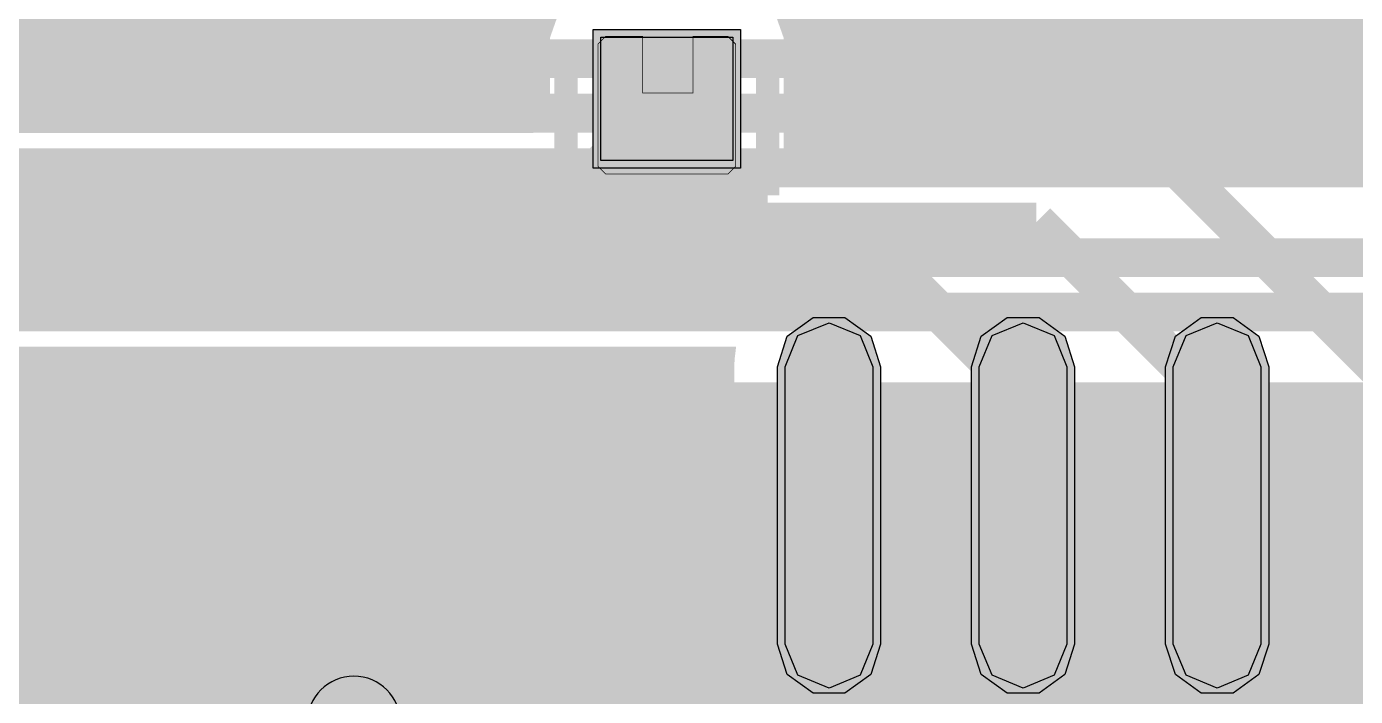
# Model space of a CAD drawing. Header units: millimetres. Extents: x -9 to 147, y 43 to 89.
# Drawn here: x 40.5 to 49.2, y 67.45 to 71.83 of the extents above; entities that cross this region are included whole.
import ezdxf

# ---------------------------------------------------------------- set-up
doc = ezdxf.new("R2010")
doc.units = ezdxf.units.MM
doc.header["$MEASUREMENT"] = 0
for name, color, linetype, true_color in [('Bottom-Layer', 7, 'Continuous', 0x0000ff), ('Bottom-Paste-Mask-Layer', 7, 'Continuous', 0x800000), ('Bottom-Silkscreen-Layer', 7, 'Continuous', 0x66cc33), ('Bottom-Solder-Mask-Layer', 7, 'Continuous', 0xaa00ff), ('Document-Layer', 7, 'Continuous', 0xffffff), ('Multi-Layer', 7, 'Continuous', 0xc0c0c0), ('Top-Layer', 7, 'Continuous', 0xff0000), ('Top-Paste-Mask-Layer', 7, 'Continuous', 0x808080), ('Top-Silkscreen-Layer', 7, 'Continuous', 0xffcc00), ('Top-Solder-Mask-Layer', 7, 'Continuous', 0x800080)]:
    doc.layers.add(name, color=color, linetype=linetype, true_color=true_color)

msp = doc.modelspace()

# ---------------------------------------------------------------- hatches: boundary and pattern name
at = {"layer": 'Bottom-Layer'}
for points in [[(-3.2209, 58.25), (-3.2209, 73.3508), (-3.1816, 73.3442), (-3.1419, 73.342), (-1.864, 73.342), (-1.8296, 73.1249), (-1.726, 72.9309), (-1.8006, 72.8163), (-1.8267, 72.682), (-1.8267, 71.818), (-1.7787, 71.6389), (-1.6476, 71.5078), (-1.4685, 71.4599), (-0.662, 71.4599), (-0.437, 71.5394), (-0.3119, 71.7427), (-0.1868, 71.5394), (0.0382, 71.4599), (0.4244, 71.4599), (0.5143, 71.4468), (0.5967, 71.4087), (2.1526, 69.8527), (2.31, 69.7476), (2.4957, 69.7106), (45.1132, 69.7106), (45.1068, 69.6585), (45.1046, 69.6059), (45.1046, 67.7919), (45.1986, 67.4571), (45.4524, 67.2193), (45.4699, 67.21), (45.4879, 67.2017), (45.5192, 67.1883), (45.5478, 67.1774), (45.5772, 67.1691), (45.6344, 67.1554), (45.6697, 67.1488), (45.7054, 67.1458), (45.7571, 67.144), (45.7755, 67.1438), (45.7939, 67.1446), (45.7987, 67.1449), (46.6207, 66.3229), (46.7781, 66.2177), (46.9638, 66.1808), (52.4895, 66.1808), (47.0739, 60.7652), (47.0703, 60.7655), (47.0524, 60.7664), (47.0344, 60.7663), (46.9824, 60.765), (46.9471, 60.7623), (46.9123, 60.7561), (46.8546, 60.743), (46.8253, 60.735), (46.7969, 60.7246), (46.7653, 60.7115), (46.7473, 60.7034), (46.7298, 60.6944), (46.5029, 60.5037), (46.3848, 60.2319), (46.3311, 60.3978), (46.2349, 60.5432), (46.2349, 63.5449), (46.198, 63.7305), (46.0928, 63.8879), (43.8891, 66.0916), (43.7317, 66.1968), (43.546, 66.2337), (30.5037, 66.2337), (30.4796, 66.2529), (30.2164, 66.3903), (29.9196, 66.399), (29.6488, 66.2773), (29.6191, 66.2559), (29.6142, 66.2531), (28.5001, 66.2531), (28.4761, 66.2723), (28.2103, 66.4103), (27.9109, 66.4173), (27.639, 66.2919), (27.4499, 66.0597), (27.3823, 65.768), (27.4499, 65.4763), (27.639, 65.244), (27.9109, 65.1186), (28.2103, 65.1257), (28.4761, 65.2637), (28.5001, 65.2828), (29.5753, 65.2828), (29.5901, 65.2699), (29.8696, 65.1102), (30.1914, 65.1009), (30.4796, 65.2443), (30.5037, 65.2635), (43.3451, 65.2635), (45.2646, 63.3439), (45.2646, 60.5432), (45.146, 60.3452), (45.1046, 60.118), (45.1046, 58.304), (45.1061, 58.2609), (45.1104, 58.218), (34.5755, 58.218), (30.449, 62.3445), (30.4455, 62.3751), (30.3552, 62.6606), (30.1485, 62.8772), (29.8675, 62.9808), (29.5696, 62.9503), (29.3155, 62.7918), (29.1571, 62.5378), (29.1265, 62.2399), (29.2301, 61.9589), (29.4468, 61.7522), (29.7323, 61.6618), (29.7629, 61.6584), (33.8131, 57.6081), (-2.579, 57.6081), (-2.8999, 57.6941), (-3.1349, 57.9291)], [(46.0368, 67.7919), (45.9527, 67.589), (45.7498, 67.5049), (45.5468, 67.589), (45.4628, 67.7919), (45.4628, 69.6059), (45.5468, 69.8089), (45.7498, 69.8929), (45.9527, 69.8089), (46.0368, 69.6059)], [(47.3068, 67.7919), (47.2227, 67.589), (47.0198, 67.5049), (46.8168, 67.589), (46.7328, 67.7919), (46.7328, 69.6059), (46.8168, 69.8089), (47.0198, 69.8929), (47.2227, 69.8089), (47.3068, 69.6059)], [(48.5768, 67.7919), (48.4927, 67.589), (48.2898, 67.5049), (48.0868, 67.589), (48.0028, 67.7919), (48.0028, 69.6059), (48.0868, 69.8089), (48.2898, 69.8929), (48.4927, 69.8089), (48.5768, 69.6059)]]:
    msp.add_hatch(color=256, dxfattribs=at).paths.add_polyline_path(points)
at = {"layer": 'Bottom-Paste-Mask-Layer'}
for points in [[(46.0368, 67.7919), (45.9527, 67.589), (45.7498, 67.5049), (45.5468, 67.589), (45.4628, 67.7919), (45.4628, 69.6059), (45.5468, 69.8089), (45.7498, 69.8929), (45.9527, 69.8089), (46.0368, 69.6059)], [(47.3068, 67.7919), (47.2227, 67.589), (47.0198, 67.5049), (46.8168, 67.589), (46.7328, 67.7919), (46.7328, 69.6059), (46.8168, 69.8089), (47.0198, 69.8929), (47.2227, 69.8089), (47.3068, 69.6059)], [(48.5768, 67.7919), (48.4927, 67.589), (48.2898, 67.5049), (48.0868, 67.589), (48.0028, 67.7919), (48.0028, 69.6059), (48.0868, 69.8089), (48.2898, 69.8929), (48.4927, 69.8089), (48.5768, 69.6059)]]:
    msp.add_hatch(color=256, dxfattribs=at).paths.add_polyline_path(points)
at = {"layer": 'Bottom-Solder-Mask-Layer'}
for points in [[(46.0876, 67.7919), (46.0231, 67.5934), (45.8542, 67.4707), (45.6454, 67.4707), (45.4765, 67.5934), (45.412, 67.7919), (45.412, 69.6059), (45.4765, 69.8045), (45.6454, 69.9272), (45.8542, 69.9272), (46.0231, 69.8045), (46.0876, 69.6059)], [(47.3576, 67.7919), (47.2931, 67.5934), (47.1242, 67.4707), (46.9154, 67.4707), (46.7465, 67.5934), (46.682, 67.7919), (46.682, 69.6059), (46.7465, 69.8045), (46.9154, 69.9272), (47.1242, 69.9272), (47.2931, 69.8045), (47.3576, 69.6059)], [(48.6276, 67.7919), (48.5631, 67.5934), (48.3942, 67.4707), (48.1854, 67.4707), (48.0165, 67.5934), (47.952, 67.7919), (47.952, 69.6059), (48.0165, 69.8045), (48.1854, 69.9272), (48.3942, 69.9272), (48.5631, 69.8045), (48.6276, 69.6059)]]:
    msp.add_hatch(color=256, dxfattribs=at).paths.add_polyline_path(points)
at = {"layer": 'Top-Layer'}
for points in [[(28.6064, 68.1222), (28.7627, 67.8036), (29.064, 67.6158), (29.4189, 67.6158), (29.7201, 67.8036), (29.8764, 68.1222), (30.0328, 67.8036), (30.334, 67.6158), (30.6889, 67.6158), (30.9901, 67.8036), (31.1464, 68.1222), (31.2763, 67.8347), (31.5271, 67.6432), (31.8386, 67.5935), (32.1365, 67.6974), (32.3494, 67.9302), (32.4266, 68.2361), (32.4266, 69.4782), (61.294, 69.4782), (61.4796, 69.5151), (61.637, 69.6203), (62.5617, 70.545), (62.6441, 70.5831), (62.734, 70.5962), (63.1202, 70.5962), (63.2993, 70.6441), (63.4304, 70.7752), (63.4783, 70.9543), (63.4783, 71.7608), (63.3988, 71.9858), (63.1955, 72.1109), (63.3988, 72.236), (63.4783, 72.461), (63.4783, 73.2675), (63.4426, 73.4235), (63.3425, 73.5483), (63.4195, 73.6642), (63.4465, 73.8007), (63.4465, 74.6007), (63.3985, 74.7798), (63.2674, 74.9109), (63.0883, 74.9588), (62.2883, 74.9588), (62.2856, 74.9588), (62.2828, 74.9588), (62.286, 75.0002), (62.291, 75.0415), (63.0881, 75.0415), (63.3071, 75.1163), (63.4347, 75.3094), (63.4517, 75.3132), (63.4691, 75.3145), (70.2165, 75.3145), (70.2869, 75.118), (70.3108, 74.9106), (70.3108, 73.7901), (70.2916, 73.766), (70.1478, 73.4755), (70.1588, 73.1516), (68.7359, 71.7287), (68.7359, 72.2081), (68.6879, 72.3871), (68.5568, 72.5182), (68.3778, 72.5662), (67.5778, 72.5662), (67.4072, 72.523), (67.2778, 72.4036), (67.1483, 72.523), (66.9777, 72.5662), (66.1777, 72.5662), (65.9987, 72.5182), (65.8676, 72.3871), (65.8196, 72.2081), (65.8196, 71.3081), (65.845, 71.1756), (65.9176, 71.0619), (65.7984, 70.9325), (65.7553, 70.7621), (65.7553, 69.898), (65.8282, 69.6815), (66.0172, 69.5531), (66.0196, 69.5445), (66.0214, 69.5358), (66.0037, 69.5136), (65.9346, 69.4162), (65.8842, 69.308), (65.6999, 69.5991), (65.3945, 69.7585), (65.0503, 69.7431), (64.7602, 69.5571), (64.6027, 69.2507), (64.3448, 69.4233), (64.0366, 69.4597), (63.7457, 69.3519), (63.5356, 69.1235), (63.4524, 68.8246), (62.536, 67.9081), (58.4235, 67.9081), (58.2378, 67.8712), (58.0804, 67.7661), (57.0461, 66.7317), (56.3453, 66.7317), (56.1663, 66.6837), (56.0352, 66.5526), (55.9872, 66.3736), (55.9872, 65.4592), (55.9893, 65.4209), (55.9954, 65.383), (55.9893, 65.3451), (55.9872, 65.3068), (55.9872, 64.3924), (56.0352, 64.2133), (56.1663, 64.0822), (56.3453, 64.0342), (57.4884, 64.0342), (57.6674, 64.0822), (57.7985, 64.2133), (57.8465, 64.3924), (57.8465, 65.3068), (57.8444, 65.3451), (57.8383, 65.383), (57.8444, 65.4209), (57.8465, 65.4592), (57.8465, 66.1599), (58.6244, 66.9379), (59.5018, 66.9379), (59.2982, 66.7343), (58.5975, 66.7343), (58.4184, 66.6863), (58.2873, 66.5552), (58.2393, 66.3762), (58.2393, 65.4618), (58.2414, 65.4234), (58.2475, 65.3856), (58.2414, 65.3477), (58.2393, 65.3094), (58.2393, 64.395), (58.2873, 64.2159), (58.4184, 64.0848), (58.5975, 64.0368), (59.7405, 64.0368), (59.9195, 64.0848), (60.0506, 64.2159), (60.0986, 64.395), (60.0986, 65.3094), (60.0966, 65.3477), (60.0904, 65.3856), (60.0966, 65.4234), (60.0986, 65.4618), (60.0986, 66.1625), (60.517, 66.5809), (61.0252, 66.5809), (61.0234, 66.5603), (61.0228, 66.5396), (61.0228, 65.7331), (61.1023, 65.5081), (61.3056, 65.383), (61.1023, 65.2579), (61.0228, 65.0328), (61.0228, 64.2264), (61.0708, 64.0473), (61.2018, 63.9162), (61.3809, 63.8682), (62.2449, 63.8682), (62.424, 63.9162), (62.5551, 64.0473), (62.6031, 64.2264), (62.6031, 65.0328), (62.5235, 65.2579), (62.3203, 65.383), (62.5235, 65.5081), (62.6031, 65.7331), (62.6031, 66.2249), (63.4497, 66.2249), (62.8548, 65.6294), (62.7275, 65.463), (62.6823, 65.2584), (62.6823, 63.5124), (62.5591, 63.1933), (62.6113, 62.8553), (62.8251, 62.5882), (63.1435, 62.4633), (63.145, 62.4513), (63.1467, 62.4393), (41.8803, 62.4393), (39.8176, 64.502), (39.6602, 64.6072), (39.4746, 64.6441), (37.377, 64.6441), (37.1914, 64.6072), (37.034, 64.502), (36.5064, 63.9744), (36.2558, 64.1804), (35.9376, 64.2429), (35.6277, 64.1469), (35.4004, 63.9155), (35.3101, 63.604), (32.9831, 61.277), (28.5074, 61.277), (27.6401, 62.1443), (27.9352, 62.0538), (28.2386, 62.1107), (28.4808, 62.302), (28.6064, 62.584), (28.7122, 62.3289), (28.9149, 62.1415), (29.1774, 62.0559), (29.3233, 61.8463), (29.5376, 61.7074), (29.7885, 61.6598), (30.0388, 61.7105), (30.2514, 61.852), (30.3947, 62.0634), (30.7285, 62.0903), (31.0038, 62.281), (31.1464, 62.584), (31.2763, 62.2965), (31.5271, 62.105), (31.8386, 62.0553), (32.1365, 62.1592), (32.3494, 62.392), (32.4266, 62.6979), (32.4266, 64.1619), (32.3451, 64.4756), (32.1214, 64.7101), (31.8119, 64.8063), (31.7346, 64.8136), (31.7105, 64.8183), (31.6832, 64.8258), (31.6608, 64.834), (31.6459, 64.8412), (31.6402, 64.8447), (31.6319, 64.8518), (30.7136, 65.7701), (30.7101, 65.8007), (30.6144, 66.0951), (30.3955, 66.314), (30.1011, 66.4097), (30.0706, 66.4131), (28.6157, 67.8681), (28.5791, 67.9011), (28.5394, 67.9302), (28.5805, 68.0235)], [(36.4783, 72.461), (36.4783, 73.2675), (36.4425, 73.4235), (36.3424, 73.5483), (36.4194, 73.6642), (36.4464, 73.8007), (36.4464, 74.6007), (36.3984, 74.7798), (36.2673, 74.9109), (36.0883, 74.9588), (35.2883, 74.9588), (35.2855, 74.9588), (35.2828, 74.9588), (35.2859, 75.0002), (35.2909, 75.0415), (36.088, 75.0415), (36.307, 75.1163), (36.4346, 75.3094), (36.4516, 75.3132), (36.469, 75.3145), (43.2197, 75.3145), (43.2901, 75.118), (43.314, 74.9106), (43.314, 73.7906), (43.2948, 73.7665), (43.1661, 73.5333), (43.1395, 73.2682), (43.2194, 73.014), (43.3929, 72.8118), (43.632, 72.6942), (43.898, 72.6802), (43.898, 72.461), (43.9776, 72.236), (44.1808, 72.1109), (43.9776, 71.9858), (43.898, 71.7608), (43.898, 71.3745), (43.885, 71.2847), (43.8468, 71.2023), (43.805, 71.1604), (36.4783, 71.1604), (36.4783, 71.7608), (36.3988, 71.9858), (36.1955, 72.1109), (36.3988, 72.236)], [(45.4783, 72.461), (45.4783, 73.2675), (45.4426, 73.4235), (45.3424, 73.5483), (45.4194, 73.6642), (45.4464, 73.8007), (45.4464, 74.6007), (45.3985, 74.7798), (45.2674, 74.9109), (45.0883, 74.9588), (44.2883, 74.9588), (44.2869, 74.9588), (44.2856, 74.9588), (44.2887, 75.0002), (44.2937, 75.0415), (45.088, 75.0415), (45.3071, 75.1163), (45.4346, 75.3094), (45.4516, 75.3132), (45.469, 75.3145), (52.2165, 75.3145), (52.2869, 75.118), (52.3108, 74.9106), (52.3108, 73.7901), (52.2916, 73.766), (52.1627, 73.5322), (52.1364, 73.2666), (52.217, 73.0121), (52.3914, 72.81), (52.6314, 72.693), (52.898, 72.6802), (52.898, 72.461), (52.9776, 72.236), (53.1808, 72.1109), (52.9776, 71.9858), (52.898, 71.7608), (52.898, 71.3745), (52.885, 71.2847), (52.8468, 71.2023), (52.449, 70.8044), (45.4455, 70.8044), (45.47, 70.8776), (45.4783, 70.9543), (45.4783, 71.7608), (45.3988, 71.9858), (45.1955, 72.1109), (45.3988, 72.236)], [(44.2562, 71.7608), (45.1202, 71.7608), (45.1202, 70.9543), (44.2562, 70.9543)]]:
    msp.add_hatch(color=256, dxfattribs=at).paths.add_polyline_path(points)
at = {"layer": 'Top-Paste-Mask-Layer'}
msp.add_hatch(color=256, dxfattribs=at).paths.add_polyline_path([(45.1382, 70.9159), (45.1382, 71.7159), (45.0881, 71.7659), (44.8602, 71.7659), (44.8602, 71.3959), (44.5302, 71.3959), (44.5302, 71.7659), (44.2881, 71.7659), (44.2382, 71.7159), (44.2382, 70.9159), (44.2881, 70.8659), (45.0881, 70.8659)])
msp.add_hatch(color=256, dxfattribs=at).paths.add_polyline_path([(45.1382, 70.9159), (45.1382, 71.7159), (45.0881, 71.7659), (44.8602, 71.7659), (44.8602, 71.3959), (44.5302, 71.3959), (44.5302, 71.7659), (44.2881, 71.7659), (44.2382, 71.7159), (44.2382, 70.9159), (44.2881, 70.8659), (45.0881, 70.8659)])
at = {"layer": 'Top-Solder-Mask-Layer'}
msp.add_hatch(color=256, dxfattribs=at).paths.add_polyline_path([(44.2054, 71.8116), (45.171, 71.8116), (45.171, 70.9035), (44.2054, 70.9035)])

# ---------------------------------------------------------------- linework, layer by layer
at = {"layer": 'Bottom-Layer'}
for points, const_width in [([(37.1015, 71.6198), (49.915, 71.6198)], 0.254), ([(28.5085, 71.2638), (49.047, 71.2638)], 0.254), ([(49.047, 71.2638), (50.7788, 69.532)], 0.254), ([(19.8645, 70.9078), (48.026, 70.9078)], 0.254), ([(48.026, 70.9078), (49.5598, 69.374)], 0.254), ([(11.2205, 70.5518), (47.107, 70.5518)], 0.254), ([(47.107, 70.5518), (48.2898, 69.369)], 0.254), ([(46.239, 70.1958), (2.4957, 70.1958)], 0.254), ([(47.0198, 69.415), (46.239, 70.1958)], 0.254), ([(2.4957, 69.7106), (45.1132, 69.7106), (45.1068, 69.6585), (45.1046, 69.6059), (45.1046, 67.7919), (45.1986, 67.4571), (45.4524, 67.2193)], 0.0508), ([(47.0198, 68.6989), (47.0198, 69.415)], 0.254), ([(48.2898, 69.369), (48.2898, 68.6989)], 0.254), ([(45.7498, 68.6989), (45.7498, 67.8799)], 0.254), ([(45.7498, 67.8799), (46.9638, 66.6659)], 0.254)]:
    msp.add_lwpolyline(points, dxfattribs=dict(at, const_width=const_width))
for points in [[(46.0368, 67.7919), (45.9527, 67.589), (45.7498, 67.5049), (45.5468, 67.589), (45.4628, 67.7919), (45.4628, 69.6059), (45.5468, 69.8089), (45.7498, 69.8929), (45.9527, 69.8089), (46.0368, 69.6059)], [(47.3068, 67.7919), (47.2227, 67.589), (47.0198, 67.5049), (46.8168, 67.589), (46.7328, 67.7919), (46.7328, 69.6059), (46.8168, 69.8089), (47.0198, 69.8929), (47.2227, 69.8089), (47.3068, 69.6059)], [(48.5768, 67.7919), (48.4927, 67.589), (48.2898, 67.5049), (48.0868, 67.589), (48.0028, 67.7919), (48.0028, 69.6059), (48.0868, 69.8089), (48.2898, 69.8929), (48.4927, 69.8089), (48.5768, 69.6059)]]:
    msp.add_lwpolyline(points, close=True, dxfattribs=at)
at = {"layer": 'Bottom-Paste-Mask-Layer'}
for points in [[(46.0368, 67.7919), (45.9527, 67.589), (45.7498, 67.5049), (45.5468, 67.589), (45.4628, 67.7919), (45.4628, 69.6059), (45.5468, 69.8089), (45.7498, 69.8929), (45.9527, 69.8089), (46.0368, 69.6059)], [(47.3068, 67.7919), (47.2227, 67.589), (47.0198, 67.5049), (46.8168, 67.589), (46.7328, 67.7919), (46.7328, 69.6059), (46.8168, 69.8089), (47.0198, 69.8929), (47.2227, 69.8089), (47.3068, 69.6059)], [(48.5768, 67.7919), (48.4927, 67.589), (48.2898, 67.5049), (48.0868, 67.589), (48.0028, 67.7919), (48.0028, 69.6059), (48.0868, 69.8089), (48.2898, 69.8929), (48.4927, 69.8089), (48.5768, 69.6059)]]:
    msp.add_lwpolyline(points, close=True, dxfattribs=at)
at = {"layer": 'Bottom-Silkscreen-Layer', "const_width": 0.1524}
for points in [[(43.3031, 71.6702), (43.3031, 72.9914)], [(43.3031, 71.6702), (43.3031, 72.9914)], [(46.0733, 71.6702), (46.0733, 72.9914)], [(46.0733, 71.6702), (46.0733, 72.9914)], [(44.262, 71.6702), (43.3031, 71.6702)], [(44.262, 71.6702), (43.3031, 71.6702)], [(45.1144, 71.6702), (46.0733, 71.6702)], [(45.1144, 71.6702), (46.0733, 71.6702)]]:
    msp.add_lwpolyline(points, dxfattribs=at)
at = {"layer": 'Bottom-Silkscreen-Layer', "const_width": 0.3}
msp.add_lwpolyline([(44.8603, 68.6989, 1), (45.1605, 68.6989, 1)], format="xyb", close=True, dxfattribs=at)
msp.add_lwpolyline([(44.8603, 68.6989, 1), (45.1605, 68.6989, 1)], format="xyb", close=True, dxfattribs=at)
at = {"layer": 'Bottom-Solder-Mask-Layer'}
for points in [[(46.0876, 67.7919), (46.0231, 67.5934), (45.8542, 67.4707), (45.6454, 67.4707), (45.4765, 67.5934), (45.412, 67.7919), (45.412, 69.6059), (45.4765, 69.8045), (45.6454, 69.9272), (45.8542, 69.9272), (46.0231, 69.8045), (46.0876, 69.6059)], [(47.3576, 67.7919), (47.2931, 67.5934), (47.1242, 67.4707), (46.9154, 67.4707), (46.7465, 67.5934), (46.682, 67.7919), (46.682, 69.6059), (46.7465, 69.8045), (46.9154, 69.9272), (47.1242, 69.9272), (47.2931, 69.8045), (47.3576, 69.6059)], [(48.6276, 67.7919), (48.5631, 67.5934), (48.3942, 67.4707), (48.1854, 67.4707), (48.0165, 67.5934), (47.952, 67.7919), (47.952, 69.6059), (48.0165, 69.8045), (48.1854, 69.9272), (48.3942, 69.9272), (48.5631, 69.8045), (48.6276, 69.6059)]]:
    msp.add_lwpolyline(points, close=True, dxfattribs=at)
at = {"layer": 'Document-Layer', "const_width": 0.3}
msp.add_lwpolyline([(45.5997, 69.5049, 1), (45.8999, 69.5049, 1)], format="xyb", close=True, dxfattribs=at)
msp.add_lwpolyline([(45.5997, 69.5049, 1), (45.8999, 69.5049, 1)], format="xyb", close=True, dxfattribs=at)
at = {"layer": 'Multi-Layer'}
msp.add_lwpolyline([(42.3352, 67.2771, 1), (42.9452, 67.2771, 1)], format="xyb", close=True, dxfattribs=at)
at = {"layer": 'Top-Layer'}
for points, const_width in [([(36.469, 75.3145), (43.2197, 75.3145), (43.2901, 75.118), (43.314, 74.9106), (43.314, 73.7906), (43.2948, 73.7665), (43.1661, 73.5333), (43.1395, 73.2682), (43.2194, 73.014), (43.3929, 72.8118), (43.632, 72.6942), (43.898, 72.6802), (43.898, 72.461), (43.9776, 72.236), (44.1808, 72.1109), (43.9776, 71.9858), (43.898, 71.7608), (43.898, 71.3745), (43.885, 71.2847), (43.8468, 71.2023), (43.805, 71.1604), (36.4783, 71.1604)], 0.0508), ([(52.449, 70.8044), (45.4455, 70.8044), (45.47, 70.8776), (45.4783, 70.9543), (45.4783, 71.7608), (45.3988, 71.9858)], 0.0508), ([(44.6882, 71.3575), (44.0059, 70.6753)], 0.254), ([(44.0059, 70.6753), (30.2827, 70.6753)], 0.254), ([(52.6499, 70.3193), (31.0997, 70.3193)], 0.254), ([(61.294, 69.9633), (32.1207, 69.9633)], 0.254), ([(32.4266, 69.4782), (61.294, 69.4782)], 0.0508)]:
    msp.add_lwpolyline(points, dxfattribs=dict(at, const_width=const_width))
msp.add_lwpolyline([(44.2562, 71.7608), (45.1202, 71.7608), (45.1202, 70.9543), (44.2562, 70.9543)], close=True, dxfattribs=at)
at = {"layer": 'Top-Paste-Mask-Layer', "const_width": 0.00508}
msp.add_lwpolyline([(45.1382, 70.9159), (45.1382, 71.7159), (45.0881, 71.7659), (44.8602, 71.7659), (44.8602, 71.3959), (44.5302, 71.3959), (44.5302, 71.7659), (44.2881, 71.7659), (44.2382, 71.7159), (44.2382, 70.9159), (44.2881, 70.8659), (45.0881, 70.8659)], close=True, dxfattribs=at)
msp.add_lwpolyline([(45.1382, 70.9159), (45.1382, 71.7159), (45.0881, 71.7659), (44.8602, 71.7659), (44.8602, 71.3959), (44.5302, 71.3959), (44.5302, 71.7659), (44.2881, 71.7659), (44.2382, 71.7159), (44.2382, 70.9159), (44.2881, 70.8659), (45.0881, 70.8659)], close=True, dxfattribs=at)
at = {"layer": 'Top-Silkscreen-Layer', "const_width": 0.1524}
for points in [[(44.0276, 71.6847), (44.0276, 70.7258)], [(44.0276, 71.6847), (44.0276, 70.7258)], [(45.3488, 70.7258), (45.3488, 71.6847)], [(45.3488, 70.7258), (45.3488, 71.6847)], [(44.0276, 70.7258), (45.3488, 70.7258)], [(44.0276, 70.7258), (45.3488, 70.7258)]]:
    msp.add_lwpolyline(points, dxfattribs=at)
at = {"layer": 'Top-Solder-Mask-Layer'}
msp.add_lwpolyline([(44.2054, 71.8116), (45.171, 71.8116), (45.171, 70.9035), (44.2054, 70.9035)], close=True, dxfattribs=at)

doc.saveas('drawing.dxf')
